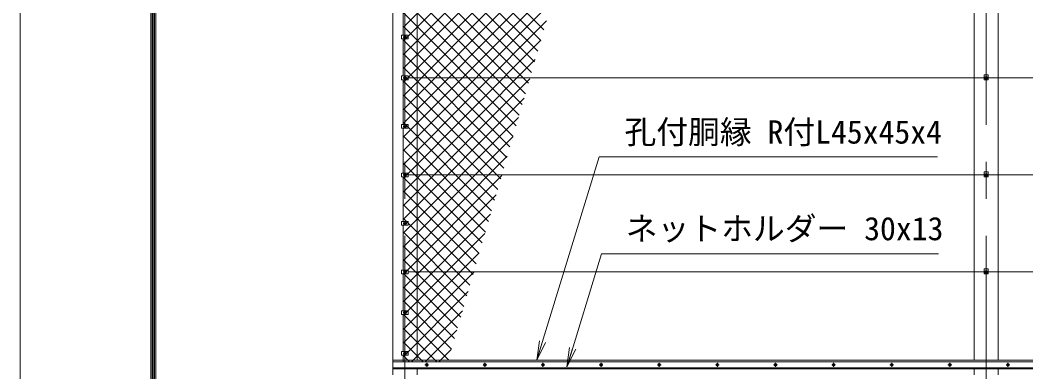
# Model space of a CAD drawing. Units: millimetres at full size; details may follow other scales. Extents: x -10500 to 10500, y -7425 to 7425.
# Drawn here: x -10500 to -5309, y -1990 to -178 of the extents above; entities that cross this region are included whole.
import ezdxf
from ezdxf.enums import TextEntityAlignment as Align

# ---------------------------------------------------------------- set-up
doc = ezdxf.new("R2010")
doc.units = ezdxf.units.MM
doc.header["$LTSCALE"] = 30
doc.linetypes.add('USER1', pattern=[50.8, 31.75, -6.35, 6.35, -6.35])
for name, color, linetype, lineweight in [('0-0_D-STR3', 3, 'Continuous', 13), ('0-1_D-BMK', 2, 'USER1', 13), ('0-2_D-STR1', 1, 'Continuous', 18), ('0-4_D-STR2', 7, 'Continuous', 13), ('0-5_D-STR-TXT', 7, 'Continuous', 13), ('0-8_0', 7, 'Continuous', 18), ('0-C_D-TTL', 7, 'Continuous', 18)]:
    doc.layers.add(name, color=color, linetype=linetype, lineweight=lineweight)
doc.styles.add('ＭＳ ゴシック', font='')
doc.styles.get('ＭＳ ゴシック').set_extended_font_data('MS Gothic')

# ---------------------------------------------------------------- blocks, each defined once
blk = doc.blocks.new('_Open')
at = {"layer": '0-8_0'}
blk.add_line((-30, 5), (0, 0), dxfattribs=at)
blk.add_lwpolyline([(-30, -5), (0, 0), (-30, 0)], dxfattribs=at)

msp = doc.modelspace()

# ---------------------------------------------------------------- linework, layer by layer
at = {"layer": '0-0_D-STR3'}
for p, q in [((-8523.59, -255.31), (-8523.59, -64.31)), ((-8530.79, -255.31), (-8496.39, -255.31)), ((-8530.79, -255.31), (-8530.79, -274.31)), ((-8520.09, -261.06), (-8513.59, -257.31)), ((-8513.59, -257.31), (-8507.09, -261.06)), ((-8496.39, -255.31), (-8496.39, -274.31)), ((-8530.79, -274.31), (-8496.39, -274.31)), ((-8523.59, -465.31), (-8523.59, -274.31)), ((-8520.09, -268.57), (-8520.09, -261.06)), ((-8513.59, -272.32), (-8520.09, -268.57)), ((-8507.09, -268.57), (-8513.59, -272.32)), ((-8507.09, -261.06), (-8507.09, -268.57)), ((-8530.79, -465.31), (-8496.39, -465.31)), ((-8530.79, -465.31), (-8530.79, -484.31)), ((-8496.39, -465.31), (-8496.39, -484.31)), ((-8530.79, -484.31), (-8496.39, -484.31)), ((-8523.59, -715.31), (-8523.59, -484.31)), ((-8520.09, -471.06), (-8513.59, -467.31)), ((-8520.09, -478.57), (-8520.09, -471.06)), ((-8513.59, -482.32), (-8520.09, -478.57)), ((-8513.59, -467.31), (-8507.09, -471.06)), ((-8507.09, -478.57), (-8513.59, -482.32)), ((-8507.09, -471.06), (-8507.09, -478.57)), ((-8496.39, -474.81), (-1763.59, -474.81)), ((-5520.09, -471.06), (-5513.59, -467.31)), ((-5520.09, -478.57), (-5520.09, -471.06)), ((-5513.59, -482.32), (-5520.09, -478.57)), ((-5513.59, -467.31), (-5507.09, -471.06)), ((-5507.09, -478.57), (-5513.59, -482.32)), ((-5507.09, -471.06), (-5507.09, -478.57)), ((-8530.79, -715.31), (-8496.39, -715.31)), ((-8530.79, -715.31), (-8530.79, -734.31)), ((-8520.09, -721.06), (-8513.59, -717.31)), ((-8520.09, -728.57), (-8520.09, -721.06)), ((-8513.59, -717.31), (-8507.09, -721.06)), ((-8507.09, -721.06), (-8507.09, -728.57)), ((-8496.39, -715.31), (-8496.39, -734.31)), ((-8530.79, -734.31), (-8496.39, -734.31)), ((-8523.59, -965.31), (-8523.59, -734.31)), ((-8513.59, -732.32), (-8520.09, -728.57)), ((-8507.09, -728.57), (-8513.59, -732.32)), ((-8530.79, -965.31), (-8496.39, -965.31)), ((-8530.79, -965.31), (-8530.79, -984.31)), ((-8530.79, -984.31), (-8496.39, -984.31)), ((-8523.59, -1215.31), (-8523.59, -984.31)), ((-8520.09, -971.06), (-8513.59, -967.31)), ((-8520.09, -978.57), (-8520.09, -971.06)), ((-8513.59, -982.32), (-8520.09, -978.57)), ((-8513.59, -967.31), (-8507.09, -971.06)), ((-8507.09, -978.57), (-8513.59, -982.32)), ((-8507.09, -971.06), (-8507.09, -978.57)), ((-8496.39, -965.31), (-8496.39, -984.31)), ((-8496.39, -974.81), (-1763.59, -974.81)), ((-5520.09, -971.06), (-5513.59, -967.31)), ((-5520.09, -978.57), (-5520.09, -971.06)), ((-5513.59, -982.32), (-5520.09, -978.57)), ((-5513.59, -967.31), (-5507.09, -971.06)), ((-5507.09, -978.57), (-5513.59, -982.32)), ((-5507.09, -971.06), (-5507.09, -978.57)), ((-8530.79, -1215.31), (-8496.39, -1215.31)), ((-8530.79, -1215.31), (-8530.79, -1234.31)), ((-8530.79, -1234.31), (-8496.39, -1234.31)), ((-8523.59, -1465.31), (-8523.59, -1234.31)), ((-8520.09, -1221.06), (-8513.59, -1217.31)), ((-8520.09, -1228.57), (-8520.09, -1221.06)), ((-8513.59, -1232.32), (-8520.09, -1228.57)), ((-8513.59, -1217.31), (-8507.09, -1221.06)), ((-8507.09, -1228.57), (-8513.59, -1232.32)), ((-8507.09, -1221.06), (-8507.09, -1228.57)), ((-8496.39, -1215.31), (-8496.39, -1234.31)), ((-8530.79, -1465.31), (-8496.39, -1465.31)), ((-8530.79, -1465.31), (-8530.79, -1484.31)), ((-8530.79, -1484.31), (-8496.39, -1484.31)), ((-8523.59, -1675.31), (-8523.59, -1484.31)), ((-8520.09, -1471.06), (-8513.59, -1467.31)), ((-8513.59, -1467.31), (-8507.09, -1471.06)), ((-8507.09, -1478.57), (-8513.59, -1482.32)), ((-8507.09, -1471.06), (-8507.09, -1478.57)), ((-8496.39, -1465.31), (-8496.39, -1484.31)), ((-8496.39, -1474.81), (-1763.59, -1474.81)), ((-5520.09, -1471.06), (-5513.59, -1467.31)), ((-5520.09, -1478.57), (-5520.09, -1471.06)), ((-5513.59, -1482.32), (-5520.09, -1478.57)), ((-5513.59, -1467.31), (-5507.09, -1471.06)), ((-5507.09, -1478.57), (-5513.59, -1482.32)), ((-5507.09, -1471.06), (-5507.09, -1478.57)), ((-8530.79, -1675.31), (-8496.39, -1675.31)), ((-8530.79, -1675.31), (-8530.79, -1694.31)), ((-8530.79, -1694.31), (-8496.39, -1694.31)), ((-8523.59, -1885.41), (-8523.59, -1694.31)), ((-8520.09, -1681.06), (-8513.59, -1677.31)), ((-8520.09, -1688.57), (-8520.09, -1681.06)), ((-8513.59, -1692.32), (-8520.09, -1688.57)), ((-8513.59, -1677.31), (-8507.09, -1681.06)), ((-8507.09, -1688.57), (-8513.59, -1692.32)), ((-8507.09, -1681.06), (-8507.09, -1688.57)), ((-8496.39, -1675.31), (-8496.39, -1694.31)), ((-8530.79, -1885.41), (-8496.39, -1885.41)), ((-8530.79, -1885.41), (-8530.79, -1904.41)), ((-8530.79, -1904.41), (-8496.39, -1904.41)), ((-8523.59, -1938.81), (-8523.59, -1904.41)), ((-8520.09, -1891.15), (-8513.59, -1887.4)), ((-8520.09, -1898.66), (-8520.09, -1891.15)), ((-8513.59, -1902.41), (-8520.09, -1898.66)), ((-8513.59, -1887.4), (-8507.09, -1891.15)), ((-8507.09, -1898.66), (-8513.59, -1902.41)), ((-8507.09, -1891.15), (-8507.09, -1898.66)), ((-8496.39, -1885.41), (-8496.39, -1904.41)), ((-2588.82, -1938.81), (-8576.09, -1938.81)), ((-2588.82, -1968.81), (-8576.09, -1968.81))]:
    msp.add_line(p, q, dxfattribs=at)
for points in [[(-5504.09, -458.81), (-5504.09, -484.81), (-5523.09, -484.81)], [(-5504.09, -458.81), (-5523.09, -458.81), (-5523.09, -484.81)], [(-5504.09, -958.81), (-5504.09, -984.81), (-5523.09, -984.81)], [(-5504.09, -958.81), (-5523.09, -958.81), (-5523.09, -984.81)], [(-8513.59, -1482.32), (-8520.09, -1478.57), (-8520.09, -1471.06)], [(-5504.09, -1458.81), (-5504.09, -1484.81), (-5523.09, -1484.81)], [(-5504.09, -1458.81), (-5523.09, -1458.81), (-5523.09, -1484.81)]]:
    msp.add_lwpolyline(points, dxfattribs=at)
for points in [[(-8401.09, -1948.06), (-8406.07, -1950.94), (-8406.07, -1956.69), (-8401.09, -1959.56), (-8396.11, -1956.69), (-8396.11, -1950.94)], [(-8101.09, -1948.06), (-8106.07, -1950.94), (-8106.07, -1956.69), (-8101.09, -1959.56), (-8096.11, -1956.69), (-8096.11, -1950.94)], [(-7801.09, -1948.06), (-7806.07, -1950.94), (-7806.07, -1956.69), (-7801.09, -1959.56), (-7796.11, -1956.69), (-7796.11, -1950.94)], [(-7501.09, -1948.06), (-7506.07, -1950.94), (-7506.07, -1956.69), (-7501.09, -1959.56), (-7496.11, -1956.69), (-7496.11, -1950.94)], [(-7201.09, -1948.06), (-7206.07, -1950.94), (-7206.07, -1956.69), (-7201.09, -1959.56), (-7196.11, -1956.69), (-7196.11, -1950.94)], [(-6901.09, -1948.06), (-6906.07, -1950.94), (-6906.07, -1956.69), (-6901.09, -1959.56), (-6896.11, -1956.69), (-6896.11, -1950.94)], [(-6601.09, -1948.06), (-6606.07, -1950.94), (-6606.07, -1956.69), (-6601.09, -1959.56), (-6596.11, -1956.69), (-6596.11, -1950.94)], [(-6301.09, -1948.06), (-6306.07, -1950.94), (-6306.07, -1956.69), (-6301.09, -1959.56), (-6296.11, -1956.69), (-6296.11, -1950.94)], [(-6001.09, -1948.06), (-6006.07, -1950.94), (-6006.07, -1956.69), (-6001.09, -1959.56), (-5996.11, -1956.69), (-5996.11, -1950.94)], [(-5701.09, -1948.06), (-5706.07, -1950.94), (-5706.07, -1956.69), (-5701.09, -1959.56), (-5696.11, -1956.69), (-5696.11, -1950.94)], [(-5401.09, -1948.06), (-5406.07, -1950.94), (-5406.07, -1956.69), (-5401.09, -1959.56), (-5396.11, -1956.69), (-5396.11, -1950.94)]]:
    msp.add_lwpolyline(points, close=True, dxfattribs=at)
for centre, radius in [((-8513.59, -264.81), 6.25), ((-8513.59, -474.81), 6.25), ((-5513.59, -474.81), 6.25), ((-8513.59, -724.81), 6.25), ((-8513.59, -974.81), 6.25), ((-5513.59, -974.81), 6.25), ((-8513.59, -1224.81), 6.25), ((-8513.59, -1474.81), 6.25), ((-5513.59, -1474.81), 6.25), ((-8513.59, -1684.81), 6.25), ((-8513.59, -1894.91), 6.25), ((-8401.09, -1953.81), 6.5), ((-8401.09, -1953.81), 4.98), ((-8101.09, -1953.81), 6.5), ((-8101.09, -1953.81), 4.98), ((-7801.09, -1953.81), 6.5), ((-7801.09, -1953.81), 4.98), ((-7501.09, -1953.81), 6.5), ((-7501.09, -1953.81), 4.98), ((-7201.09, -1953.81), 6.5), ((-7201.09, -1953.81), 4.98), ((-6901.09, -1953.81), 6.5), ((-6901.09, -1953.81), 4.98), ((-6601.09, -1953.81), 6.5), ((-6601.09, -1953.81), 4.98), ((-6301.09, -1953.81), 6.5), ((-6301.09, -1953.81), 4.98), ((-6001.09, -1953.81), 6.5), ((-6001.09, -1953.81), 4.98), ((-5701.09, -1953.81), 6.5), ((-5701.09, -1953.81), 4.98), ((-5401.09, -1953.81), 6.5), ((-5401.09, -1953.81), 4.98)]:
    msp.add_circle(centre, radius, dxfattribs=at)
at = {"layer": '0-1_D-BMK'}
for p, q in [((-8513.59, -3764.81), (-8513.59, 3173.42)), ((-5513.59, -3764.81), (-5513.59, 3173.42)), ((-8523.59, -264.81), (-8503.59, -264.81)), ((-8523.59, -474.81), (-8503.59, -474.81)), ((-5523.59, -474.81), (-5503.59, -474.81)), ((-8523.59, -724.81), (-8503.59, -724.81)), ((-8523.59, -974.81), (-8503.59, -974.81)), ((-5523.59, -974.81), (-5503.59, -974.81)), ((-8523.59, -1224.81), (-8503.59, -1224.81)), ((-8523.59, -1474.81), (-8503.59, -1474.81)), ((-5523.59, -1474.81), (-5503.59, -1474.81)), ((-8523.59, -1684.81), (-8503.59, -1684.81)), ((-8523.59, -1894.91), (-8503.59, -1894.91)), ((-8391.41, -1953.81), (-8410.76, -1953.81)), ((-8401.09, -1944.14), (-8401.09, -1963.49)), ((-8091.41, -1953.81), (-8110.76, -1953.81)), ((-8101.09, -1944.14), (-8101.09, -1963.49)), ((-7791.41, -1953.81), (-7810.76, -1953.81)), ((-7801.09, -1944.14), (-7801.09, -1963.49)), ((-7491.41, -1953.81), (-7510.76, -1953.81)), ((-7501.09, -1944.14), (-7501.09, -1963.49)), ((-7191.41, -1953.81), (-7210.76, -1953.81)), ((-7201.09, -1944.14), (-7201.09, -1963.49)), ((-6891.41, -1953.81), (-6910.76, -1953.81)), ((-6901.09, -1944.14), (-6901.09, -1963.49)), ((-6591.41, -1953.81), (-6610.76, -1953.81)), ((-6601.09, -1944.14), (-6601.09, -1963.49)), ((-6291.41, -1953.81), (-6310.76, -1953.81)), ((-6301.09, -1944.14), (-6301.09, -1963.49)), ((-5991.41, -1953.81), (-6010.76, -1953.81)), ((-6001.09, -1944.14), (-6001.09, -1963.49)), ((-5691.41, -1953.81), (-5710.76, -1953.81)), ((-5701.09, -1944.14), (-5701.09, -1963.49)), ((-5391.41, -1953.81), (-5410.76, -1953.81)), ((-5401.09, -1944.14), (-5401.09, -1963.49))]:
    msp.add_line(p, q, dxfattribs=at)
at = {"layer": '0-2_D-STR1'}
for p, q in [((-8576.09, 3113.42), (-8576.09, -2004.81)), ((-8451.09, -1929.81), (-8451.09, -21.81)), ((-8451.09, -1929.81), (-8451.09, -21.81)), ((-5576.09, -21.81), (-5576.09, -1929.81)), ((-5451.09, -1929.81), (-5451.09, -21.81)), ((-8576.09, -1929.81), (-2588.82, -1929.81)), ((-8576.09, -1970.81), (-2588.82, -1970.81)), ((-8576.09, -1974.81), (-2588.82, -1974.81)), ((-8451.09, -2004.81), (-8451.09, -1974.81)), ((-5576.09, -1974.81), (-5576.09, -2004.81)), ((-5451.09, -2004.81), (-5451.09, -1974.81))]:
    msp.add_line(p, q, dxfattribs=at)
at = {"layer": '0-4_D-STR2'}
for p, q in [((-8523.59, -215.24), (-7493.9, 814.45)), ((-8523.59, -285.95), (-7522.8, 714.83)), ((-8523.59, -356.66), (-7551.71, 615.22)), ((-8523.59, -427.37), (-7580.62, 515.6)), ((-7796.47, -228.28), (-8523.59, 498.84)), ((-7812.37, -283.09), (-8523.59, 428.13)), ((-8523.59, -498.08), (-7609.52, 415.98)), ((-7828.28, -337.89), (-8523.59, 357.42)), ((-8523.59, -568.79), (-7638.43, 316.37)), ((-7844.18, -392.7), (-8523.59, 286.71)), ((-8523.59, -639.5), (-7667.34, 216.75)), ((-7860.08, -447.51), (-8523.59, 216)), ((-7875.99, -502.31), (-8523.59, 145.29)), ((-8523.59, -710.21), (-7696.24, 117.13)), ((-7891.89, -557.12), (-8523.59, 74.57)), ((-8523.59, -780.92), (-7725.15, 17.52)), ((-7907.79, -611.93), (-8523.59, 3.86)), ((-7923.7, -666.74), (-8523.59, -66.85)), ((-8523.59, -851.63), (-7754.05, -82.1)), ((-7939.6, -721.54), (-8523.59, -137.56)), ((-8523.59, -922.35), (-7782.96, -181.72)), ((-7955.51, -776.35), (-8523.59, -208.27)), ((-7971.41, -831.16), (-8523.59, -278.98)), ((-8523.59, -993.06), (-7811.87, -281.34)), ((-7987.31, -885.96), (-8523.59, -349.69)), ((-8523.59, -1063.77), (-7840.77, -380.95)), ((-8003.22, -940.77), (-8523.59, -420.4)), ((-8523.59, -1134.48), (-7869.68, -480.57)), ((-8019.12, -995.58), (-8523.59, -491.11)), ((-8035.02, -1050.39), (-8523.59, -561.82)), ((-8523.59, -1205.19), (-7898.58, -580.19)), ((-8050.93, -1105.19), (-8523.59, -632.53)), ((-8523.59, -1275.9), (-7927.49, -679.8)), ((-8066.83, -1160), (-8523.59, -703.24)), ((-8082.73, -1214.81), (-8523.59, -773.95)), ((-8523.59, -1346.61), (-7956.4, -779.42)), ((-8098.64, -1269.61), (-8523.59, -844.66)), ((-8523.59, -1417.32), (-7985.3, -879.04)), ((-8114.54, -1324.42), (-8523.59, -915.37)), ((-8523.59, -1488.03), (-8014.21, -978.65)), ((-8130.44, -1379.23), (-8523.59, -986.09)), ((-8146.35, -1434.03), (-8523.59, -1056.8)), ((-8523.59, -1558.74), (-8043.11, -1078.27)), ((-8162.25, -1488.84), (-8523.59, -1127.51)), ((-8523.59, -1629.45), (-8072.02, -1177.89)), ((-8178.16, -1543.65), (-8523.59, -1198.22)), ((-8194.06, -1598.46), (-8523.59, -1268.93)), ((-8523.59, -1700.16), (-8100.93, -1277.5)), ((-8209.96, -1653.26), (-8523.59, -1339.64)), ((-8523.59, -1770.87), (-8129.83, -1377.12)), ((-8225.87, -1708.07), (-8523.59, -1410.35)), ((-8523.59, -1841.58), (-8158.74, -1476.74)), ((-8241.77, -1762.88), (-8523.59, -1481.06)), ((-8257.67, -1817.68), (-8523.59, -1551.77)), ((-8523.59, -1912.3), (-8187.64, -1576.35)), ((-8273.58, -1872.49), (-8523.59, -1622.48)), ((-8289.48, -1927.3), (-8523.59, -1693.19)), ((-8479.39, -1938.81), (-8216.55, -1675.97)), ((-8348.68, -1938.81), (-8523.59, -1763.9)), ((-8408.68, -1938.81), (-8245.46, -1775.59)), ((-8419.39, -1938.81), (-8523.59, -1834.61)), ((-8490.1, -1938.81), (-8523.59, -1905.32)), ((-8337.97, -1938.81), (-8274.36, -1875.2))]:
    msp.add_line(p, q, dxfattribs=at)
at = {"layer": '0-5_D-STR-TXT'}
for points in [[(-5765.65, -881.47), (-7510.35, -881.47), (-7832.24, -1927.9)], [(-5759.02, -1381.76), (-7499.91, -1381.76), (-7676.71, -1962.68)]]:
    msp.add_lwpolyline(points, dxfattribs=at)
at = {"layer": '0-C_D-TTL', "color": 2}
msp.add_lwpolyline([(-10500, 7425), (10500, 7425), (10500, -7425), (-10500, -7425)], close=True, dxfattribs=at)
at = {"layer": '0-C_D-TTL'}
for points in [[(-9825, 6875), (9825, 6875), (9825, -6875), (-9825, -6875)], [(-9818.75, 6868.75), (9818.75, 6868.75), (9818.75, -6868.75), (-9818.75, -6868.75)], [(-9812.5, 6862.5), (9812.5, 6862.5), (9812.5, -6862.5), (-9812.5, -6862.5)], [(-9806.25, 6856.25), (9806.25, 6856.25), (9806.25, -6856.25), (-9806.25, -6856.25)], [(-9800, 6850), (9800, 6850), (9800, -6850), (-9800, -6850)]]:
    msp.add_lwpolyline(points, close=True, dxfattribs=at)

# ---------------------------------------------------------------- block references
at = {"layer": '0-5_D-STR-TXT', "xscale": 3.333333, "yscale": 3.333333}
for p, rotation in [((-7832.82, -1929.81), 252.90176), ((-7677.29, -1964.6), 253.07328)]:
    msp.add_blockref('_Open', p, dxfattribs=dict(at, rotation=rotation))

# ---------------------------------------------------------------- texts
at = {"layer": '0-5_D-STR-TXT', "style": 'ＭＳ ゴシック'}
for s, p in [('孔付胴縁 R付L45x45x4', (-7380.5, -850.01)), ('ネットホルダー 30x13', (-7373.87, -1347.75))]:
    msp.add_text(s, height=120.3, dxfattribs=at).set_placement(p, align=Align.BOTTOM_LEFT)

doc.saveas('drawing.dxf')
